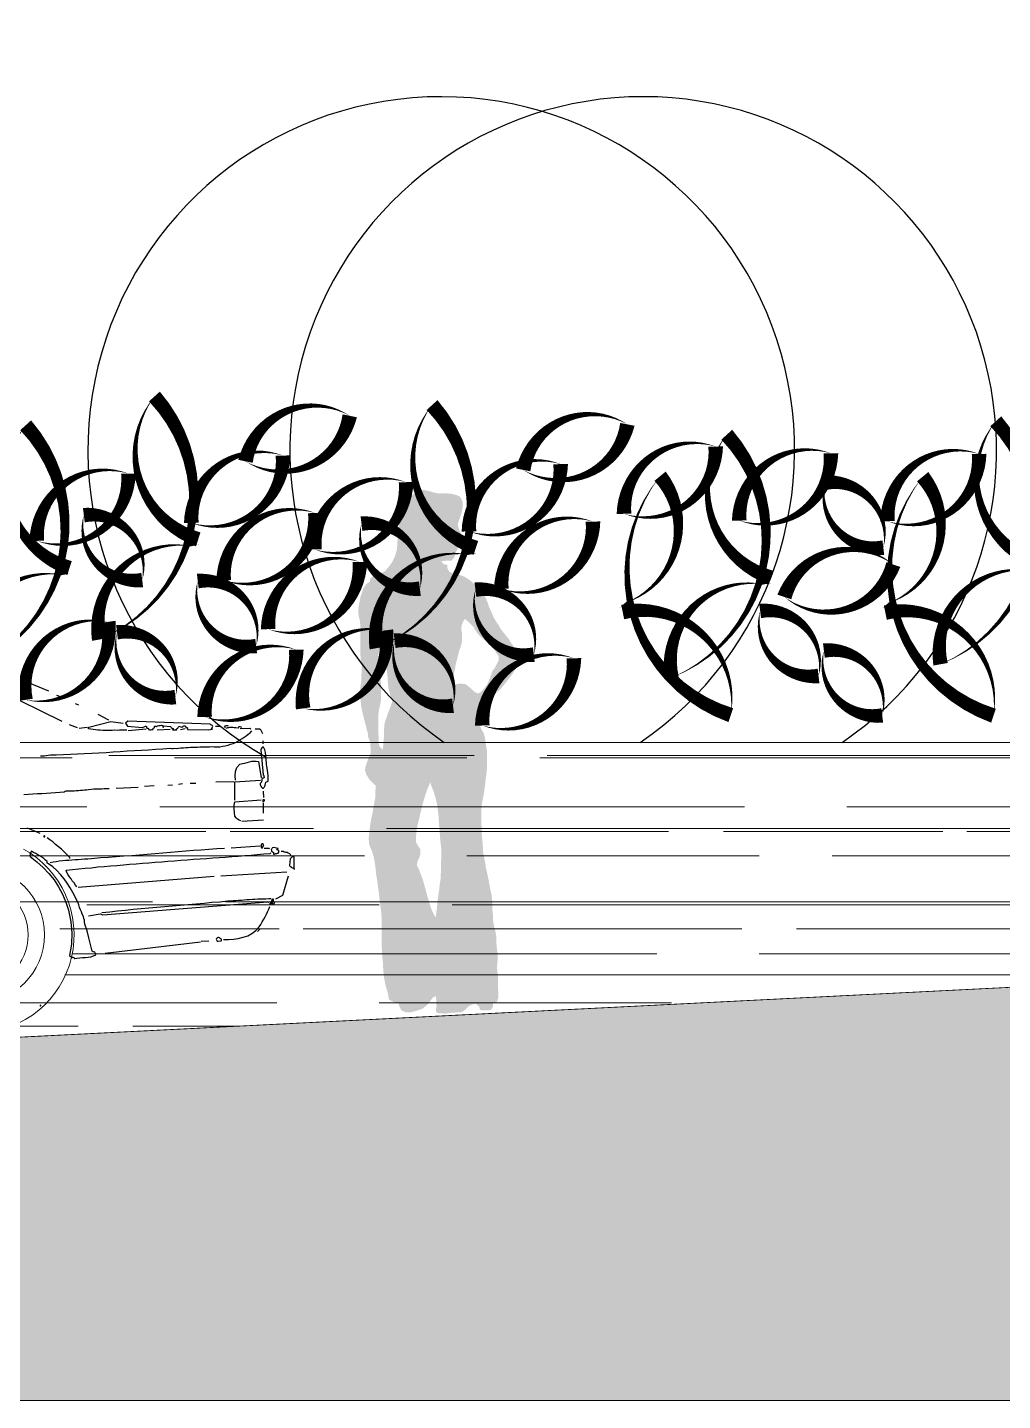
# Model space of a CAD drawing. Header units: metres. Extents: x -183 to 1639, y -350 to 198.
# Drawn here: x 528.247 to 531.582, y -184.446 to -179.752 of the extents above; entities that cross this region are included whole.
import ezdxf

# ---------------------------------------------------------------- set-up
doc = ezdxf.new("R2010")
doc.units = ezdxf.units.M
doc.header["$MEASUREMENT"] = 0
doc.header["$XCLIPFRAME"] = 2
doc.layers.add('FLOATINGWINDOWS', color=2, linetype='Continuous', plot=False)
for name, color, linetype in [('okna', 4, 'Continuous'), ('SRAFA', 251, 'Continuous'), ('SRAFY-TERÉN', 252, 'Continuous'), ('stafaz', 254, 'Continuous'), ('zariz.predmety', 203, 'Continuous')]:
    doc.layers.add(name, color=color, linetype=linetype)
picture_1 = doc.add_image_def('image2.jpg', size_in_pixel=(1280, 1024))

# ---------------------------------------------------------------- blocks, each defined once
blk = doc.blocks.new('BMW5-BOK')
for points in [[(3.902, 1.1465), (3.7863, 1.2023)], [(3.9413, 1.0407), (3.7339, 1.1575)], [(3.9472, 1.122), (3.929, 1.131)], [(4.0018, 1.0926), (3.9907, 1.0983)], [(4.1008, 1.0355), (4.066, 1.0575)], [(3.9929, 1.0161), (3.9659, 1.0284)], [(3.9976, 1.0145), (4.0256, 1.0165)], [(4.1601, 0.998), (4.1521, 0.9981), (4.1442, 0.999), (4.1354, 0.9991), (4.1274, 0.9992), (4.1195, 1.0001), (4.1107, 1.0003), (4.1027, 1.0004), (4.094, 1.0013), (4.086, 1.0014), (4.078, 1.0023), (4.0692, 1.0032), (4.0613, 1.0041), (4.0533, 1.005), (4.0454, 1.0067), (4.0374, 1.0084), (4.0295, 1.0109), (4.0295, 1.0125), (4.0295, 1.0141), (4.0303, 1.0156), (4.0312, 1.0164), (4.1071, 1.0314), (4.1493, 1.0229)], [(4.439, 0.9824), (4.4534, 0.9838), (4.4526, 0.9838), (4.4518, 0.9838), (4.4502, 0.9846), (4.4494, 0.9854), (4.4551, 0.9933), (4.4536, 0.9958), (4.4512, 0.9982), (4.4488, 0.9998), (4.4457, 1.0015), (4.1653, 1.029), (4.1572, 1.0228), (4.1635, 1.0115), (4.2144, 1.0045), (4.2248, 1.0083), (4.2264, 1.0075), (4.228, 1.0067), (4.228, 1.0043), (4.2287, 1.0019), (4.2303, 1.0011), (4.2311, 1.0011), (4.2327, 1.0002), (4.2343, 0.9994), (4.2343, 0.9978), (4.2351, 0.9978), (4.2351, 0.9978), (4.2342, 0.9962), (4.2382, 0.9946), (4.2422, 0.9946), (4.2462, 0.9953), (4.2502, 0.9952), (4.2494, 0.9976), (4.2502, 0.9984), (4.2518, 1), (4.2542, 1.0008), (4.2551, 1.0015), (4.2559, 1.0031), (4.2559, 1.0047), (4.2567, 1.0063), (4.2583, 1.0063), (4.2599, 1.0055), (4.2615, 1.0047), (4.2622, 1.0039), (4.2655, 1.007), (4.2703, 1.0077), (4.2751, 1.0077), (4.2798, 1.0076), (4.283, 1.0068), (4.2838, 1.0051), (4.2846, 1.0028), (4.2853, 1.0004), (4.2862, 1.0011), (4.2862, 1.0027), (4.2862, 1.0043), (4.2862, 1.0059), (4.3101, 1.0016), (4.3109, 1.0008), (4.3117, 1), (4.3124, 0.9984), (4.3132, 0.9976), (4.314, 0.996), (4.3148, 0.9952), (4.3172, 0.9951), (4.3188, 0.9943), (4.3188, 0.9927), (4.3187, 0.9919), (4.3179, 0.9911), (4.3163, 0.9904), (4.3315, 0.9894), (4.3307, 0.9918), (4.3315, 0.9934), (4.3331, 0.9941), (4.3355, 0.9949), (4.3388, 1.0013), (4.3483, 0.9972), (4.3499, 0.9971), (4.3515, 0.9979), (4.3531, 0.9987), (4.3539, 1.0002), (4.3555, 1.001), (4.3579, 1.001), (4.3595, 1.001), (4.3619, 1.0001), (4.3619, 1.0001), (4.3619, 0.9985), (4.3619, 0.9978), (4.3627, 0.997), (4.3634, 0.9954), (4.3642, 0.9945), (4.3666, 0.9945), (4.3682, 0.9937), (4.369, 0.9921), (4.3682, 0.9913), (4.3674, 0.9897), (4.3673, 0.9881), (4.439, 0.9824)], [(4.1649, 0.9971), (4.2263, 0.9987)], [(4.2645, 0.9934), (4.3084, 0.9929)], [(4.3442, 0.99), (4.3594, 0.9922)], [(4.4814, 0.9922), (4.4639, 0.9932)], [(4.4981, 0.9864), (4.4965, 0.9872), (4.4957, 0.988), (4.4958, 0.9888), (4.495, 0.9904), (4.4966, 0.9936), (4.5006, 0.9943), (4.5046, 0.9943), (4.5078, 0.9927)], [(4.5013, 0.9848), (4.5053, 0.9863), (4.5093, 0.9871), (4.5133, 0.9878), (4.5181, 0.9877), (4.5228, 0.9869), (4.5276, 0.986), (4.5332, 0.9852), (4.5379, 0.9843)], [(4.5435, 0.9826), (4.5427, 0.9827), (4.5419, 0.9834), (4.5419, 0.985), (4.5419, 0.9858), (4.5444, 0.9874), (4.5475, 0.9874), (4.5507, 0.9865), (4.5531, 0.9857)], [(3.8601, 0.9278), (3.8665, 0.9277), (3.8737, 0.9276), (3.8801, 0.9283), (3.8872, 0.9282), (3.8944, 0.9289), (3.9008, 0.9289), (3.908, 0.9288), (3.9144, 0.9279), (3.9391, 0.9275), (3.963, 0.9272), (3.9877, 0.9269), (4.0116, 0.9274), (4.0364, 0.9271), (4.0603, 0.9268), (4.085, 0.9265), (4.1089, 0.9269), (4.1337, 0.9266), (4.1576, 0.9271), (4.1823, 0.9268), (4.2062, 0.9273), (4.231, 0.9269), (4.2549, 0.9274), (4.2796, 0.9271), (4.3043, 0.9276), (4.3099, 0.9267), (4.3147, 0.9266), (4.3203, 0.9266), (4.325, 0.9257), (4.333, 0.9264), (4.3418, 0.9263), (4.3498, 0.9262), (4.3585, 0.9269), (4.3665, 0.9268), (4.3745, 0.9267), (4.3825, 0.9266), (4.3905, 0.9265), (4.3984, 0.9263), (4.4064, 0.9262), (4.4152, 0.9261), (4.4232, 0.926), (4.4311, 0.9251), (4.4391, 0.925), (4.4471, 0.9249), (4.455, 0.924), (4.4646, 0.9231), (4.4749, 0.9229), (4.4845, 0.9236), (4.4933, 0.9251), (4.5029, 0.9266), (4.5117, 0.9289), (4.5205, 0.9311), (4.5285, 0.9342), (4.5373, 0.9381), (4.5446, 0.942), (4.5526, 0.9459), (4.5598, 0.9505), (4.5671, 0.9552), (4.5743, 0.9599), (4.5807, 0.9646), (4.5872, 0.9701)], [(4.5475, 0.981), (4.5809, 0.9806), (4.5818, 0.9806), (4.5825, 0.9797), (4.5833, 0.9781), (4.5841, 0.9781)], [(4.6237, 0.9577), (4.6175, 0.9721), (4.6175, 0.9721), (4.6168, 0.9729), (4.6159, 0.9737), (4.6152, 0.9746), (4.5984, 0.9756)], [(4.6149, 0.7728), (4.6165, 0.7744), (4.619, 0.7767), (4.6206, 0.7791), (4.6222, 0.7823), (4.6248, 0.7926), (4.6328, 0.7957), (4.6338, 0.814), (4.6325, 0.8332), (4.6303, 0.8523), (4.6306, 0.8723), (4.6299, 0.8834), (4.6293, 0.8938), (4.6278, 0.9034), (4.6239, 0.9122), (4.6207, 0.9123), (4.6183, 0.9107), (4.6159, 0.9075), (4.6143, 0.9044), (4.6171, 0.8182), (4.6195, 0.8158), (4.6194, 0.8134), (4.6194, 0.8102), (4.6186, 0.807), (4.617, 0.8071), (4.6162, 0.8071), (4.6146, 0.8063), (4.613, 0.8063), (4.6113, 0.8039), (4.6113, 0.8007), (4.6113, 0.7976), (4.6104, 0.7952), (4.6096, 0.7936), (4.6088, 0.792), (4.6072, 0.7912), (4.6048, 0.7897), (4.6047, 0.7849), (4.6063, 0.7801), (4.6086, 0.7761), (4.6125, 0.7728), (4.6125, 0.7728), (4.6141, 0.7728), (4.6149, 0.7728), (4.6149, 0.7728)], [(4.6233, 0.9242), (4.6242, 0.9345)], [(4.5213, 0.8059), (4.5215, 0.8203), (4.5232, 0.8346), (4.529, 0.8481), (4.5395, 0.8591), (4.5483, 0.8606), (4.5563, 0.8621), (4.5651, 0.8635), (4.5731, 0.865), (4.5811, 0.8665), (4.589, 0.8664), (4.5962, 0.8663), (4.6034, 0.8646), (4.6098, 0.8079)], [(3.7954, 0.7994), (3.8114, 0.7992), (3.8266, 0.7998), (3.8425, 0.7996), (3.8577, 0.7994), (3.8736, 0.7992), (3.8888, 0.7998), (3.9039, 0.7996), (3.9191, 0.8002), (3.9342, 0.8008), (3.9374, 0.8024), (3.9414, 0.8031), (3.9446, 0.8031), (3.9478, 0.803), (3.951, 0.8022), (3.9542, 0.8022), (3.9574, 0.8021), (3.9606, 0.8021), (3.9685, 0.802), (3.9757, 0.8019), (3.9829, 0.8018), (3.9901, 0.8025), (3.9973, 0.8024), (4.0036, 0.8031), (4.0108, 0.803), (4.018, 0.8029), (4.0276, 0.8036), (4.0364, 0.8042), (4.0451, 0.8041), (4.0539, 0.804), (4.0627, 0.8031), (4.0714, 0.803), (4.0794, 0.8029), (4.0882, 0.8028)], [(4.1121, 0.8025), (4.1879, 0.8015)], [(4.2094, 0.8036), (4.2421, 0.8032)], [(4.2892, 0.8025), (4.3059, 0.8023)], [(4.3258, 0.8029), (4.3394, 0.8043)], [(4.3657, 0.8039), (4.3856, 0.8037)], [(4.5156, 0.8004), (4.4534, 0.8028)], [(4.5156, 0.7374), (4.5188, 0.7995), (4.6065, 0.8008)], [(4.6145, 0.7409), (4.6148, 0.7624)], [(4.5314, 0.6654), (4.5258, 0.6679), (4.5203, 0.6719), (4.5156, 0.6768), (4.5117, 0.6824), (4.5118, 0.6952), (4.5112, 0.7079), (4.5122, 0.7199), (4.5147, 0.7318), (4.6056, 0.733)], [(4.6119, 0.725), (4.6127, 0.7258), (4.6143, 0.7273), (4.6152, 0.7289), (4.616, 0.7305), (4.616, 0.7321), (4.6152, 0.7329), (4.6136, 0.7329), (4.612, 0.733), (4.6112, 0.7321), (4.6104, 0.7298), (4.6103, 0.7274), (4.6111, 0.725), (4.6111, 0.725), (4.6119, 0.725), (4.6119, 0.725), (4.6119, 0.725)], [(4.6106, 0.6867), (4.6119, 0.721)], [(3.8431, 0.6624), (3.8019, 0.6837)], [(4.5346, 0.6638), (4.6087, 0.6644)], [(3.8565, 0.6511), (3.8565, 0.6511), (3.8581, 0.6511), (3.8589, 0.6511), (3.8589, 0.6511), (3.8589, 0.6527), (3.8581, 0.6535), (3.8565, 0.6543), (3.8557, 0.6535), (3.8557, 0.6519), (3.8557, 0.6511), (3.8557, 0.6503), (3.8565, 0.6511)], [(3.94, 0.5718), (3.94, 0.5734), (3.9392, 0.5751), (3.9385, 0.5758), (3.9385, 0.5774), (3.9306, 0.5863), (3.922, 0.5952), (3.9133, 0.6049), (3.9039, 0.6138), (3.8944, 0.6227), (3.885, 0.6316), (3.8755, 0.6389), (3.8668, 0.6462)], [(3.9355, 0.229), (3.9443, 0.2305), (3.9539, 0.2311), (3.9635, 0.231), (3.973, 0.2309), (3.9826, 0.2316), (3.9914, 0.2322), (4.001, 0.2345), (4.0098, 0.2376), (4.0083, 0.2424), (4.0059, 0.2464), (4.0012, 0.2489), (3.9972, 0.2513), (3.9927, 0.2737), (3.9891, 0.2969), (3.9846, 0.3216), (3.9785, 0.3449), (3.9778, 0.3521), (3.9771, 0.3584), (3.9756, 0.364), (3.9749, 0.3712), (3.971, 0.3792), (3.9687, 0.3873), (3.9664, 0.3944), (3.9633, 0.4025), (3.9611, 0.4121), (3.958, 0.4209), (3.9549, 0.4289), (3.951, 0.4377), (3.9433, 0.4546), (3.9347, 0.4714), (3.9254, 0.4883), (3.916, 0.5036), (3.905, 0.5189), (3.8933, 0.5334), (3.8806, 0.5463), (3.8657, 0.5577), (3.8641, 0.5585), (3.8633, 0.5593), (3.8625, 0.5601), (3.8617, 0.5601), (3.8617, 0.5609), (3.8617, 0.5625), (3.8617, 0.5641), (3.8618, 0.5657), (3.8563, 0.5713), (3.8508, 0.577), (3.8444, 0.5819), (3.8381, 0.5867), (3.8318, 0.5908), (3.8247, 0.5957), (3.8176, 0.5998), (3.8104, 0.6039), (3.8096, 0.6023), (3.8088, 0.6015), (3.8072, 0.5999), (3.8048, 0.5991), (3.8055, 0.5951), (3.8047, 0.592), (3.8039, 0.5896), (3.8046, 0.5864), (3.8267, 0.5669), (3.8472, 0.5468), (3.8652, 0.525), (3.8817, 0.5016), (3.8957, 0.4775), (3.9073, 0.4511), (3.9173, 0.4238), (3.9249, 0.395), (3.9308, 0.3558), (3.9319, 0.3175), (3.9282, 0.2793), (3.9197, 0.2411), (3.9268, 0.2331), (3.9276, 0.2331), (3.9292, 0.2338), (3.93, 0.2346), (3.9308, 0.2346), (3.9332, 0.233), (3.9347, 0.2306), (3.9347, 0.229), (3.9355, 0.229)], [(3.8721, 0.5624), (3.8825, 0.5638), (3.8928, 0.5645), (3.9033, 0.5659), (3.9144, 0.5658), (3.9248, 0.5665), (3.936, 0.5663), (3.9463, 0.567), (3.9575, 0.5668), (3.9686, 0.5667), (3.979, 0.5666), (3.9902, 0.5672), (4.0013, 0.5671), (4.0125, 0.5669), (4.0237, 0.5676), (4.0341, 0.5682), (4.0452, 0.5689), (4.0724, 0.5685), (4.0987, 0.569), (4.125, 0.5694), (4.1521, 0.5699), (4.1784, 0.5703), (4.2048, 0.5708), (4.2319, 0.572), (4.2582, 0.5725), (4.2846, 0.5729), (4.3109, 0.5734), (4.338, 0.5738), (4.3643, 0.5751), (4.3906, 0.5747), (4.417, 0.5752), (4.4441, 0.5756), (4.4704, 0.5753)], [(4.4927, 0.5758), (4.5924, 0.5761)], [(4.6011, 0.5712), (4.6012, 0.572), (4.602, 0.5736), (4.602, 0.5744), (4.602, 0.576), (4.602, 0.576), (4.6028, 0.5767), (4.6044, 0.5767), (4.6052, 0.5767), (4.6044, 0.5791), (4.6037, 0.5807), (4.6013, 0.5823), (4.5997, 0.5832), (4.5973, 0.5816), (4.5964, 0.5784), (4.5956, 0.5752), (4.5956, 0.5712), (4.5963, 0.5697), (4.5979, 0.5696), (4.5995, 0.5696), (4.6011, 0.5712)], [(4.6234, 0.5645), (4.6234, 0.5645), (4.6226, 0.5653), (4.6218, 0.5653), (4.6218, 0.5653), (4.6051, 0.5671)], [(4.6391, 0.5452), (4.6439, 0.5467), (4.6479, 0.5466), (4.6519, 0.5482), (4.6551, 0.5505), (4.6559, 0.5537), (4.6536, 0.5569), (4.6504, 0.5594), (4.6489, 0.5626), (4.6497, 0.5642), (4.6505, 0.5649), (4.6521, 0.5649), (4.6529, 0.5641), (4.6378, 0.5683), (4.6346, 0.5676), (4.633, 0.566), (4.6313, 0.5636), (4.6297, 0.5612), (4.6297, 0.5597), (4.6297, 0.5588), (4.6297, 0.5572), (4.6296, 0.5557), (4.636, 0.5508), (4.636, 0.55), (4.6359, 0.5484), (4.6359, 0.5468), (4.6359, 0.5452), (4.6367, 0.5452), (4.6375, 0.5452), (4.6383, 0.5452), (4.6391, 0.5452)], [(3.9587, 0.4735), (3.9539, 0.4799), (3.9493, 0.4872), (3.9438, 0.4944), (3.9399, 0.5017), (3.9352, 0.5089), (3.9313, 0.5162), (3.9274, 0.5242), (3.9251, 0.5322), (3.9467, 0.5335), (3.9682, 0.534), (3.9906, 0.5353), (4.0121, 0.5358), (4.0337, 0.5371), (4.056, 0.5376), (4.0775, 0.5382), (4.0991, 0.5387), (4.1214, 0.5392), (4.1429, 0.5397), (4.1653, 0.5402), (4.1868, 0.5407), (4.2092, 0.5412), (4.2307, 0.5417), (4.253, 0.5422), (4.2746, 0.5428), (4.2969, 0.5425), (4.3184, 0.543), (4.3408, 0.5435), (4.3623, 0.544), (4.3846, 0.5437), (4.4062, 0.5442), (4.4285, 0.5447), (4.4501, 0.5452), (4.4716, 0.545), (4.4939, 0.5455), (4.5155, 0.546), (4.5378, 0.5465), (4.5593, 0.547), (4.5809, 0.5475), (4.6032, 0.548), (4.6248, 0.5486), (4.6248, 0.5486), (4.6264, 0.5493), (4.6272, 0.5501), (4.6272, 0.5501)], [(4.6948, 0.5381), (4.6948, 0.5381), (4.694, 0.5397), (4.6932, 0.5405), (4.6932, 0.5405), (4.6917, 0.5429), (4.6893, 0.5445), (4.6861, 0.5461), (4.683, 0.5478), (4.6798, 0.5486), (4.6766, 0.5495), (4.6726, 0.5503), (4.6695, 0.552), (4.6671, 0.5528), (4.6655, 0.5528), (4.6647, 0.5528), (4.6631, 0.5528)], [(4.7038, 0.4901), (4.7067, 0.5299), (4.7059, 0.5315), (4.7043, 0.5324), (4.7019, 0.5324), (4.6987, 0.5316), (4.6923, 0.5261), (4.6888, 0.5031), (4.6895, 0.5007), (4.6903, 0.4998), (4.6919, 0.4998), (4.6943, 0.4982), (4.695, 0.4958), (4.6982, 0.495), (4.7006, 0.4949), (4.7038, 0.4925), (4.7038, 0.4917), (4.7038, 0.4909), (4.7038, 0.4901), (4.7029, 0.4893), (4.7029, 0.4893), (4.7038, 0.4901), (4.7038, 0.4901), (4.7038, 0.4901)], [(3.9626, 0.4719), (4.4293, 0.4817)], [(4.4524, 0.4814), (4.6781, 0.4824)], [(4.6355, 0.3929), (4.6596, 0.4038), (4.6827, 0.468)], [(3.9924, 0.3718), (4.0323, 0.3769), (4.0411, 0.3728), (4.6075, 0.3837), (4.6082, 0.3837), (4.609, 0.3829), (4.6098, 0.3829), (4.6106, 0.382)], [(4.0388, 0.3808), (4.0659, 0.382), (4.0923, 0.3832), (4.1194, 0.3845), (4.1465, 0.3857), (4.1736, 0.3862), (4.2, 0.3874), (4.2271, 0.3879), (4.2542, 0.3891), (4.2813, 0.3896), (4.3077, 0.39), (4.3348, 0.3912), (4.3619, 0.3917), (4.3891, 0.3921), (4.4162, 0.3934), (4.4433, 0.3938), (4.4704, 0.3951), (4.48, 0.3949), (4.4888, 0.3948), (4.4983, 0.3947), (4.5079, 0.3953), (4.5175, 0.3952), (4.5263, 0.3951), (4.5358, 0.3958), (4.5454, 0.3957), (4.555, 0.3955), (4.5637, 0.3954), (4.5733, 0.3961), (4.5829, 0.396), (4.5917, 0.3951), (4.6012, 0.3949), (4.6108, 0.3948), (4.6195, 0.3939)], [(4.6265, 0.3739), (4.6273, 0.3755), (4.6289, 0.377), (4.6297, 0.3786), (4.6306, 0.3818), (4.6298, 0.3818), (4.6282, 0.3826), (4.6266, 0.3827), (4.625, 0.3827), (4.625, 0.3851), (4.6266, 0.3866), (4.6274, 0.3882), (4.6275, 0.3906), (4.6267, 0.3914), (4.6251, 0.3914), (4.6243, 0.3914), (4.6227, 0.3907), (4.6194, 0.3851), (4.6202, 0.3827), (4.6194, 0.3811), (4.6178, 0.3804), (4.6154, 0.3796), (4.6146, 0.3788), (4.6137, 0.3772), (4.6137, 0.3756), (4.6137, 0.374), (4.6226, 0.3803), (4.6242, 0.3787), (4.6241, 0.3771), (4.6233, 0.3747), (4.6241, 0.3731), (4.6241, 0.3731), (4.6257, 0.3739), (4.6265, 0.3739), (4.6265, 0.3739)], [(4.4488, 0.2646), (4.4655, 0.2635), (4.4823, 0.2633), (4.499, 0.2647), (4.5158, 0.2677), (4.5318, 0.2722), (4.5463, 0.2792), (4.56, 0.2886), (4.5721, 0.3004), (4.5786, 0.3083), (4.5843, 0.317), (4.5899, 0.3249), (4.5948, 0.3328), (4.5997, 0.3415), (4.6046, 0.3502), (4.6095, 0.3589), (4.6136, 0.3677)], [(4.5663, 0.2845), (4.5744, 0.2924), (4.5663, 0.2845)], [(4.041, 0.2419), (4.369, 0.2608)], [(4.3722, 0.2631), (4.3985, 0.2628)], [(4.4296, 0.2592), (4.44, 0.2599), (4.4408, 0.2607), (4.4408, 0.2622), (4.4416, 0.263), (4.4416, 0.2646), (4.44, 0.2663), (4.4377, 0.2687), (4.4353, 0.2703), (4.4322, 0.2719), (4.4297, 0.272), (4.4273, 0.2704), (4.4249, 0.2688), (4.4233, 0.2665), (4.4241, 0.2641), (4.4248, 0.2617), (4.4264, 0.26), (4.4288, 0.2592), (4.4288, 0.2592), (4.4296, 0.2592), (4.4296, 0.2592), (4.4296, 0.2592)], [(3.8083, 0.0735), (3.8091, 0.0743), (3.8099, 0.0751), (3.8107, 0.0759), (3.8115, 0.0775), (3.8083, 0.0735)]]:
    blk.add_lwpolyline(points)
at = {"lineweight": 0}
for radius in [0.2334, 0.178]:
    blk.add_circle((3.6048, 0.3298), radius, dxfattribs=at)
blk.add_arc((3.6048, 0.3298), 0.335, 120.4721, 57.8153, dxfattribs=at)

msp = doc.modelspace()

# ---------------------------------------------------------------- hatches: boundary and pattern name
at = {"layer": 'SRAFA', "linetype": 'Continuous', "lineweight": 0}
h = msp.add_hatch(dxfattribs=at)
h.set_pattern_fill('AR-RROOF', color=256, scale=0.25, style=0)
h.set_pattern_definition([(360, (28.2745, 62.7584), (0.55, 0.25), [3.75, -0.5, 1.25, -0.25]), (360, (28.607, 62.8834), (-0.25, 0.3325), [0.75, -0.0825, 1.5, -0.1875]), (360, (28.3995, 62.9709), (1.3, 0.1675), [2, -0.35, 1, -0.25])])
h.paths.add_polyline_path([(523.4004, -182.1963), (523.4004, -183.4463), (537.3004, -182.7469), (537.3004, -182.1963)])
at = {"layer": 'SRAFY-TERÉN', "linetype": 'Continuous', "lineweight": 0}
msp.add_hatch(color=256, dxfattribs=at).paths.add_polyline_path([(513.9004, -183.4463), (513.9004, -184.4463), (540.0176, -184.4463), (540.0176, -182.6396), (539.3004, -182.6463), (523.4004, -183.4463)])
at = {"layer": 'stafaz', "linetype": 'Continuous', "ltscale": 0.001}
h = msp.add_hatch(color=256, dxfattribs=at)
h.paths.add_polyline_path([(529.8116, -182.1809), (529.8087, -182.167), (529.7993, -182.1508), (529.7928, -182.1362), (529.7892, -182.1244), (529.8024, -182.1121), (529.809, -182.1019), (529.8135, -182.0851), (529.8136, -182.0719), (529.8129, -182.0602), (529.8283, -182.0522), (529.8394, -182.0406), (529.8504, -182.0267), (529.8614, -182.0173), (529.871, -182.0071), (529.8828, -181.9918), (529.8938, -181.9787), (529.9049, -181.9634), (529.9122, -181.9524), (529.9181, -181.9422), (529.9241, -181.932), (529.9263, -181.9196), (529.9264, -181.9079), (529.9228, -181.8976), (529.9184, -181.8874), (529.9148, -181.8771), (529.909, -181.8668), (529.9018, -181.8566), (529.8931, -181.8426), (529.8836, -181.8309), (529.8727, -181.8176), (529.8647, -181.8066), (529.8582, -181.7949), (529.8495, -181.7824), (529.8415, -181.7684), (529.8372, -181.7582), (529.8307, -181.7435), (529.8256, -181.7325), (529.8213, -181.7193), (529.817, -181.7076), (529.8104, -181.6959), (529.8039, -181.6856), (529.7952, -181.6731), (529.7828, -181.6606), (529.7712, -181.651), (529.7559, -181.6385), (529.7427, -181.6304), (529.7325, -181.626), (529.7223, -181.6237), (529.7121, -181.6215), (529.7018, -181.6177), (529.6902, -181.6133), (529.6829, -181.5994), (529.683, -181.5891), (529.6698, -181.5869), (529.6626, -181.5766), (529.6772, -181.5752), (529.6874, -181.5752), (529.6977, -181.5746), (529.7072, -181.5636), (529.711, -181.5498), (529.7176, -181.5359), (529.7206, -181.5242), (529.7236, -181.514), (529.7317, -181.5023), (529.7325, -181.4921), (529.7304, -181.4818), (529.7246, -181.4716), (529.721, -181.4606), (529.7188, -181.4503), (529.7307, -181.4153), (529.7337, -181.4028), (529.736, -181.3897), (529.736, -181.3794), (529.7339, -181.3692), (529.7273, -181.3574), (529.7164, -181.3515), (529.704, -181.3478), (529.6916, -181.3456), (529.6777, -181.3447), (529.6652, -181.3447), (529.6528, -181.3446), (529.6418, -181.3438), (529.6301, -181.3394), (529.617, -181.3364), (529.6024, -181.3334), (529.5863, -181.3362), (529.5687, -181.3464), (529.5584, -181.3566), (529.5444, -181.3704), (529.5385, -181.3806), (529.5304, -181.3966), (529.5259, -181.4091), (529.5222, -181.4229), (529.5199, -181.4368), (529.5176, -181.45), (529.5161, -181.461), (529.5153, -181.4763), (529.513, -181.4917), (529.513, -181.5048), (529.5121, -181.5217), (529.5106, -181.537), (529.5069, -181.5502), (529.5024, -181.5633), (529.4965, -181.5764), (529.4891, -181.5874), (529.4803, -181.599), (529.4714, -181.6092), (529.4568, -181.6194), (529.4421, -181.6222), (529.4318, -181.6266), (529.4201, -181.6353), (529.4186, -181.6463), (529.4068, -181.6542), (529.3958, -181.6695), (529.3906, -181.6856), (529.3861, -181.6988), (529.3831, -181.7148), (529.3801, -181.728), (529.3786, -181.7412), (529.3785, -181.7551), (529.3806, -181.7668), (529.3835, -181.777), (529.3849, -181.7887), (529.3863, -181.8056), (529.3862, -181.8195), (529.3861, -181.8319), (529.3861, -181.8429), (529.386, -181.8539), (529.386, -181.8641), (529.3859, -181.8765), (529.3858, -181.8934), (529.3865, -181.9073), (529.3886, -181.9182), (529.3907, -181.9314), (529.3907, -181.9417), (529.3906, -181.9548), (529.3891, -181.9673), (529.389, -181.9834), (529.3867, -182.0009), (529.3852, -182.0126), (529.3851, -182.0243), (529.3851, -182.0397), (529.3872, -182.058), (529.3885, -182.0726), (529.3914, -182.0872), (529.3943, -182.099), (529.3978, -182.1144), (529.4014, -182.1283), (529.405, -182.14), (529.4079, -182.1539), (529.4115, -182.1649), (529.4121, -182.1766), (529.4172, -182.1898), (529.4201, -182.2015), (529.4207, -182.2169), (529.4206, -182.233), (529.4169, -182.2432), (529.4125, -182.2534), (529.4065, -182.2695), (529.4028, -182.2819), (529.4013, -182.2921), (529.4063, -182.3068), (529.4165, -182.3229), (529.4281, -182.3347), (529.4383, -182.3443), (529.4375, -182.3582), (529.4375, -182.3728), (529.4374, -182.383), (529.4344, -182.3977), (529.4306, -182.4196), (529.4284, -182.432), (529.4268, -182.4422), (529.4231, -182.4569), (529.4201, -182.4737), (529.4171, -182.4963), (529.4163, -182.508), (529.4147, -182.5197), (529.4147, -182.5314), (529.4154, -182.5417), (529.4182, -182.5519), (529.4262, -182.5695), (529.4319, -182.5893), (529.4362, -182.6164), (529.4383, -182.6289), (529.439, -182.642), (529.4404, -182.6523), (529.4425, -182.6633), (529.4453, -182.683), (529.4467, -182.6947), (529.4489, -182.7094), (529.4503, -182.7218), (529.4516, -182.735), (529.4531, -182.746), (529.4545, -182.757), (529.4559, -182.7679), (529.4573, -182.7782), (529.4586, -182.8001), (529.4585, -182.825), (529.4584, -182.8389), (529.4584, -182.8492), (529.4583, -182.8623), (529.459, -182.8762), (529.4589, -182.8938), (529.4595, -182.9077), (529.4602, -182.9187), (529.4609, -182.9296), (529.4623, -182.9414), (529.4629, -182.9531), (529.4636, -182.9655), (529.4643, -182.9779), (529.4664, -182.997), (529.4699, -183.0182), (529.4721, -183.0285), (529.4764, -183.0417), (529.48, -183.0548), (529.4835, -183.0753), (529.4937, -183.0813), (529.5054, -183.0857), (529.5157, -183.085), (529.5192, -183.0989), (529.5265, -183.1129), (529.5404, -183.1188), (529.5586, -183.1189), (529.5696, -183.116), (529.5799, -183.1132), (529.5982, -183.1067), (529.6114, -183.0965), (529.6225, -183.0834), (529.6335, -183.0688), (529.6445, -183.063), (529.6452, -183.0755), (529.6451, -183.0857), (529.6465, -183.0981), (529.6443, -183.1084), (529.6442, -183.1186), (529.6559, -183.1231), (529.6684, -183.1231), (529.6793, -183.1232), (529.6918, -183.1211), (529.7028, -183.1204), (529.7181, -183.119), (529.7328, -183.1184), (529.7445, -183.1104), (529.7548, -183.0994), (529.7687, -183.0915), (529.7812, -183.0908), (529.7921, -183.0989), (529.795, -183.1114), (529.8059, -183.1121), (529.822, -183.1122), (529.8323, -183.1108), (529.8389, -183.1006), (529.839, -183.0889), (529.8522, -183.0831), (529.8581, -183.0707), (529.8575, -183.0539), (529.8568, -183.0385), (529.8569, -183.0254), (529.8569, -183.0137), (529.8563, -182.9954), (529.8542, -182.9815), (529.8535, -182.9697), (529.8536, -182.9595), (529.8551, -182.9376), (529.856, -182.9222), (529.8531, -182.9032), (529.851, -182.8849), (529.8511, -182.8739), (529.8512, -182.86), (529.8469, -182.8395), (529.844, -182.8285), (529.8404, -182.8117), (529.8391, -182.797), (529.8391, -182.7831), (529.8377, -182.7729), (529.837, -182.7626), (529.8371, -182.7414), (529.8358, -182.729), (529.8344, -182.7173), (529.8301, -182.6989), (529.8265, -182.6784), (529.8244, -182.6675), (529.8222, -182.6565), (529.8201, -182.6462), (529.8151, -182.625), (529.8137, -182.6133), (529.8115, -182.6023), (529.8094, -182.5913), (529.8058, -182.573), (529.8052, -182.5584), (529.8045, -182.5481), (529.8038, -182.5379), (529.8024, -182.5269), (529.8011, -182.5093), (529.8011, -182.4918), (529.7998, -182.4771), (529.7998, -182.4639), (529.7999, -182.4522), (529.8, -182.4413), (529.8, -182.431), (529.8001, -182.4179), (529.8016, -182.404), (529.8046, -182.3901), (529.8076, -182.3755), (529.8099, -182.3579), (529.8122, -182.3433), (529.8145, -182.3199), (529.8168, -182.306), (529.8183, -182.2907), (529.8184, -182.2746), (529.8184, -182.2643), (529.8185, -182.249), (529.8186, -182.2387), (529.8186, -182.2234), (529.8165, -182.2124), (529.8144, -182.197)])
h.paths.add_polyline_path([(529.6278, -182.3431), (529.6329, -182.3555), (529.6372, -182.3665), (529.6401, -182.3775), (529.6437, -182.3885), (529.6473, -182.4039), (529.6501, -182.4207), (529.6515, -182.4354), (529.6536, -182.4493), (529.6542, -182.4668), (529.6549, -182.4793), (529.6563, -182.4932), (529.657, -182.5034), (529.6583, -182.5203), (529.659, -182.5305), (529.6604, -182.5422), (529.6618, -182.5554), (529.6632, -182.5686), (529.6631, -182.5817), (529.6624, -182.5927), (529.6615, -182.6139), (529.6614, -182.6351), (529.6606, -182.6512), (529.6598, -182.6666), (529.6568, -182.6834), (529.656, -182.6966), (529.6537, -182.7097), (529.6522, -182.7229), (529.6506, -182.7338), (529.6491, -182.7463), (529.6483, -182.7572), (529.6468, -182.7689), (529.6453, -182.7806), (529.6437, -182.7945), (529.6358, -182.7821), (529.6307, -182.7711), (529.6242, -182.7527), (529.6199, -182.7388), (529.6141, -182.7205), (529.6113, -182.708), (529.6062, -182.6897), (529.6012, -182.6714), (529.5955, -182.6553), (529.5911, -182.6436), (529.5868, -182.6311), (529.5796, -182.6179), (529.5804, -182.604), (529.5855, -182.5938), (529.59, -182.5828), (529.5915, -182.5719), (529.5908, -182.5616), (529.5821, -182.5491), (529.5756, -182.5367), (529.5757, -182.5198), (529.578, -182.4979), (529.5825, -182.4745), (529.5862, -182.4606), (529.59, -182.4424), (529.593, -182.4299), (529.5967, -182.4139), (529.6027, -182.3942), (529.6064, -182.381), (529.6101, -182.3708), (529.6138, -182.3584), (529.6183, -182.3481), (529.6253, -182.332)], flags=16)
h.paths.add_polyline_path([(529.4663, -182.1784), (529.4647, -182.1959), (529.4639, -182.2061), (529.4631, -182.2208), (529.4522, -182.2119), (529.4479, -182.1987), (529.4479, -182.187), (529.448, -182.1753), (529.4473, -182.1629), (529.4467, -182.1512), (529.4467, -182.1402), (529.4468, -182.1278), (529.4468, -182.1161), (529.4469, -182.1051), (529.4484, -182.0905), (529.4507, -182.0795), (529.4544, -182.0627), (529.456, -182.0517), (529.4568, -182.0342), (529.4568, -182.0225), (529.4569, -182.0071), (529.4563, -181.9954), (529.4549, -181.9822), (529.4535, -181.9698), (529.4513, -181.9552), (529.4499, -181.9427), (529.4478, -181.9325), (529.4471, -181.9207), (529.4472, -181.9098), (529.4472, -181.8995), (529.4495, -181.8834), (529.4533, -181.8637), (529.4572, -181.8534), (529.468, -181.8572), (529.4715, -181.8726), (529.4707, -181.8828), (529.4699, -181.8953), (529.4699, -181.9062), (529.4705, -181.9209), (529.4734, -181.9326), (529.4748, -181.9436), (529.4769, -181.956), (529.4784, -181.967), (529.479, -181.9794), (529.4797, -181.9897), (529.4818, -182.0102), (529.4846, -182.0219), (529.4882, -182.0351), (529.4926, -182.0454), (529.4947, -182.0571), (529.4902, -182.0702), (529.4865, -182.0812), (529.4799, -182.0965), (529.4769, -182.1074), (529.471, -182.122), (529.4672, -182.1374), (529.4671, -182.155), (529.4671, -182.1667)], flags=16)
h.paths.add_polyline_path([(529.7086, -181.9989), (529.7058, -181.9879), (529.7051, -181.9762), (529.7051, -181.9653), (529.7074, -181.9536), (529.7104, -181.9397), (529.7119, -181.9294), (529.7164, -181.9112), (529.7201, -181.898), (529.7239, -181.8834), (529.7276, -181.8717), (529.732, -181.8586), (529.7336, -181.8469), (529.7336, -181.8352), (529.733, -181.8213), (529.7308, -181.8088), (529.7324, -181.7949), (529.7368, -181.784), (529.7435, -181.7738), (529.7711, -181.7995), (529.7776, -181.8105), (529.7842, -181.8208), (529.7936, -181.8318), (529.8075, -181.8444), (529.8199, -181.8539), (529.8344, -181.8672), (529.8431, -181.8789), (529.8518, -181.8914), (529.8584, -181.9017), (529.859, -181.9149), (529.8539, -181.9251), (529.8472, -181.9389), (529.8376, -181.9521), (529.8332, -181.963), (529.8295, -181.974), (529.8258, -181.9842), (529.8191, -181.9995), (529.8088, -182.0126), (529.7992, -182.0228), (529.7889, -182.0293), (529.778, -182.0249), (529.7671, -182.0153), (529.7554, -182.0043), (529.7445, -181.9969), (529.7313, -181.9954), (529.7189, -181.9961)], flags=16)

# ---------------------------------------------------------------- linework, layer by layer
at = {"layer": 'FLOATINGWINDOWS', "linetype": 'Continuous', "lineweight": 0, "flags": 128}
msp.add_lwpolyline([(513.9004, -183.4463), (513.9004, -184.4463), (540.0176, -184.4463), (540.0176, -182.6396), (539.3004, -182.6463), (523.4004, -183.4463)], close=True, dxfattribs=at)
at = {"layer": 'okna', "linetype": 'Continuous', "lineweight": 0}
for p, q in [((537.3004, -182.1963), (523.4004, -182.1963)), ((523.4004, -183.4463), (539.3004, -182.6463))]:
    msp.add_line(p, q, dxfattribs=at)
at = {"layer": 'zariz.predmety', "color": 253, "linetype": 'Continuous', "ltscale": 0.001}
for points in [[(528.6813, -181.0138, 0, 0, 0.520567), (528.6813, -181.0138, 0, 0.05, 0.520567), (528.8311, -181.5022, 0, 0.05, 0.520567), (528.8094, -181.5253, 0, 0.05, 0.520567), (528.4924, -181.8447, 0, 0.05, 0.520567), (528.6813, -181.0138, 0.05, 0.05, 0)], [(528.9929, -181.2353, 0, 0, 0.520567), (528.9929, -181.2353, 0, 0.05, 0.520567), (529.3495, -181.0798, 0, 0.05, 0.520567), (528.9929, -181.2353, 0.05, 0.05, 0)], [(529.631, -181.043, 0, 0, 0.520567), (529.631, -181.043, 0, 0.05, 0.520567), (529.7808, -181.5314, 0, 0.05, 0.520567), (529.7591, -181.5545, 0, 0.05, 0.520567), (529.442, -181.8739, 0, 0.05, 0.520567), (529.631, -181.043, 0.05, 0.05, 0)], [(529.9426, -181.2645, 0, 0, 0.520567), (529.9426, -181.2645, 0, 0.05, 0.520567), (530.2991, -181.1091, 0, 0.05, 0.520567), (529.9426, -181.2645, 0.05, 0.05, 0)], [(528.2409, -181.1121, 0, 0, 0.520567), (528.2409, -181.1121, 0, 0.05, 0.520567), (528.3908, -181.6005, 0, 0.05, 0.520567), (528.3691, -181.6236, 0, 0.05, 0.520567), (528.052, -181.9429, 0, 0.05, 0.520567), (528.2409, -181.1121, 0.05, 0.05, 0)], [(531.5591, -181.0983, 0, 0, 0.520567), (531.5591, -181.0983, 0, 0.05, 0.520567), (531.7089, -181.5867, 0, 0.05, 0.520567), (531.6873, -181.6098, 0, 0.05, 0.520567), (531.3702, -181.9291, 0, 0.05, 0.520567), (531.5591, -181.0983, 0.05, 0.05, 0)], [(530.6011, -181.1849, 0, 0, 0.520567), (530.6011, -181.1849, 0, 0.05, 0.520567), (530.2874, -181.4148, 0, 0.05, 0.520567), (530.6011, -181.1849, 0.05, 0.05, 0)], [(530.639, -181.1444, 0, 0, 0.520567), (530.639, -181.1444, 0, 0.05, 0.520567), (530.7888, -181.6328, 0, 0.05, 0.520567), (530.7671, -181.6559, 0, 0.05, 0.520567), (530.45, -181.9753, 0, 0.05, 0.520567), (530.639, -181.1444, 0.05, 0.05, 0)], [(529.1212, -181.2157, 0, 0, 0.520567), (529.1212, -181.2157, 0, 0.05, 0.520567), (528.8074, -181.4457, 0, 0.05, 0.520567), (529.1212, -181.2157, 0.05, 0.05, 0)], [(530.9953, -181.208, 0, 0, 0.520567), (530.9953, -181.208, 0, 0.05, 0.520567), (530.6816, -181.4379, 0, 0.05, 0.520567), (530.9953, -181.208, 0.05, 0.05, 0)], [(531.5022, -181.2102, 0, 0, 0.520567), (531.5022, -181.2102, 0, 0.05, 0.520567), (531.1885, -181.4401, 0, 0.05, 0.520567), (531.5022, -181.2102, 0.05, 0.05, 0)], [(528.5925, -181.2774, 0, 0, 0.520567), (528.5925, -181.2774, 0, 0.05, 0.520567), (528.2788, -181.5073, 0, 0.05, 0.520567), (528.5925, -181.2774, 0.05, 0.05, 0)], [(530.0709, -181.2449, 0, 0, 0.520567), (530.0709, -181.2449, 0, 0.05, 0.520567), (529.7571, -181.4749, 0, 0.05, 0.520567), (530.0709, -181.2449, 0.05, 0.05, 0)], [(529.5422, -181.3066, 0, 0, 0.520567), (529.5422, -181.3066, 0, 0.05, 0.520567), (529.2285, -181.5365, 0, 0.05, 0.520567), (529.5422, -181.3066, 0.05, 0.05, 0)], [(530.6528, -182.1032, 0, 0, 0.520567), (530.6528, -182.1032, 0, 0.05, 0.520567), (530.2831, -181.7507, 0, 0.05, 0.520567), (530.2907, -181.7199, 0, 0.05, 0.520567), (530.4108, -181.2862, 0, 0.05, 0.520567), (530.6528, -182.1032, 0.05, 0.05, 0)], [(531.1745, -181.5306, 0, 0, 0.520567), (531.1745, -181.5306, 0, 0.05, 0.520567), (530.9748, -181.3083, 0, 0.05, 0.520567), (531.1745, -181.5306, 0.05, 0.05, 0)], [(531.5512, -182.1049, 0, 0, 0.520567), (531.5512, -182.1049, 0, 0.05, 0.520567), (531.1814, -181.7524, 0, 0.05, 0.520567), (531.189, -181.7217, 0, 0.05, 0.520567), (531.3091, -181.2879, 0, 0.05, 0.520567), (531.5512, -182.1049, 0.05, 0.05, 0)], [(529.2319, -181.4122, 0, 0, 0.520567), (529.2319, -181.4122, 0, 0.05, 0.520567), (528.9181, -181.6421, 0, 0.05, 0.520567), (529.2319, -181.4122, 0.05, 0.05, 0)], [(528.6396, -181.6416, 0, 0, 0.520567), (528.6396, -181.6416, 0, 0.05, 0.520567), (528.4399, -181.4193, 0, 0.05, 0.520567), (528.6396, -181.6416, 0.05, 0.05, 0)], [(529.5893, -181.6708, 0, 0, 0.520567), (529.5893, -181.6708, 0, 0.05, 0.520567), (529.3896, -181.4485, 0, 0.05, 0.520567), (529.5893, -181.6708, 0.05, 0.05, 0)], [(530.1815, -181.4414, 0, 0, 0.520567), (530.1815, -181.4414, 0, 0.05, 0.520567), (529.8678, -181.6714, 0, 0.05, 0.520567), (530.1815, -181.4414, 0.05, 0.05, 0)], [(531.2088, -181.5885, 0, 0, 0.520567), (531.2088, -181.5885, 0, 0.05, 0.520567), (530.8359, -181.699, 0, 0.05, 0.520567), (531.2088, -181.5885, 0.05, 0.05, 0)], [(529.384, -181.5792, 0, 0, 0.520567), (529.384, -181.5792, 0, 0.05, 0.520567), (529.0702, -181.8091, 0, 0.05, 0.520567), (529.384, -181.5792, 0.05, 0.05, 0)], [(529.0293, -181.8671, 0, 0, 0.520567), (529.0293, -181.8671, 0, 0.05, 0.520567), (528.8296, -181.6448, 0, 0.05, 0.520567), (529.0293, -181.8671, 0.05, 0.05, 0)], [(529.979, -181.8963, 0, 0, 0.520567), (529.979, -181.8963, 0, 0.05, 0.520567), (529.7793, -181.674, 0, 0.05, 0.520567), (529.979, -181.8963, 0.05, 0.05, 0)], [(528.2403, -182.0508, 0, 0, 0.520567), (528.2403, -182.0508, 0, 0.05, 0.520567), (528.5234, -181.7841, 0, 0.05, 0.520567), (528.2403, -182.0508, 0.05, 0.05, 0)], [(530.9529, -181.9691, 0, 0, 0.520567), (530.9529, -181.9691, 0, 0.05, 0.520567), (530.7532, -181.7468, 0, 0.05, 0.520567), (530.9529, -181.9691, 0.05, 0.05, 0)], [(528.753, -182.0418, 0, 0, 0.520567), (528.753, -182.0418, 0, 0.05, 0.520567), (528.5533, -181.8195, 0, 0.05, 0.520567), (528.753, -182.0418, 0.05, 0.05, 0)], [(529.19, -182.08, 0, 0, 0.520567), (529.19, -182.08, 0, 0.05, 0.520567), (529.4731, -181.8133, 0, 0.05, 0.520567), (529.19, -182.08, 0.05, 0.05, 0)], [(528.8529, -182.1093, 0, 0, 0.520567), (528.8529, -182.1093, 0, 0.05, 0.520567), (529.1666, -181.8794, 0, 0.05, 0.520567), (528.8529, -182.1093, 0.05, 0.05, 0)], [(529.7027, -182.0711, 0, 0, 0.520567), (529.7027, -182.0711, 0, 0.05, 0.520567), (529.503, -181.8488, 0, 0.05, 0.520567), (529.7027, -182.0711, 0.05, 0.05, 0)], [(529.8026, -182.1385, 0, 0, 0.520567), (529.8026, -182.1385, 0, 0.05, 0.520567), (530.1163, -181.9086, 0, 0.05, 0.520567), (529.8026, -182.1385, 0.05, 0.05, 0)], [(531.1708, -182.1044, 0, 0, 0.520567), (531.1708, -182.1044, 0, 0.05, 0.520567), (530.9711, -181.8821, 0, 0.05, 0.520567), (531.1708, -182.1044, 0.05, 0.05, 0)]]:
    msp.add_lwpolyline(points, format="xyseb", close=True, dxfattribs=at)
for centre, end in [((529.6623, -181.1974), 240.2768), ((530.3533, -181.1974), 235.7361)]:
    msp.add_arc(centre, 1.2086, 304.2639, end, dxfattribs=at)

# ---------------------------------------------------------------- block references
at = {"layer": 'stafaz', "linetype": 'Continuous', "lineweight": 0, "rotation": 3.3800056010448}
msp.add_blockref('BMW5-BOK', (524.4926, -183.3961), dxfattribs=at)

# ---------------------------------------------------------------- pictures from other files: only their frames are drawn
at = {"layer": 'stafaz', "linetype": 'Continuous', "lineweight": 0}
image = msp.add_image(picture_1, insert=(496.2887, -192.8032), size_in_units=(74.3441, 59.4753), dxfattribs=at)
image.set_boundary_path([(303.585, 862.4005), (303.585, 836.5747), (302.724, 836.5747), (302.724, 652.0233), (752.3903, 652.0233), (752.3903, 848.5108), (740.0417, 848.6267), (705.6072, 840.879), (466.2878, 840.879), (466.2878, 782.3404), (462.586, 782.3404), (462.586, 767.7058), (469.7312, 767.7058), (469.7312, 763.753), (467.1486, 763.753), (467.1486, 760.819), (336.2977, 760.819), (336.2977, 763.753), (333.715, 763.753), (333.715, 767.7058), (340.8602, 767.7058), (340.8602, 782.3404), (337.1585, 782.3404), (337.1585, 862.4005), (303.585, 862.4005)])

doc.saveas('drawing.dxf')
